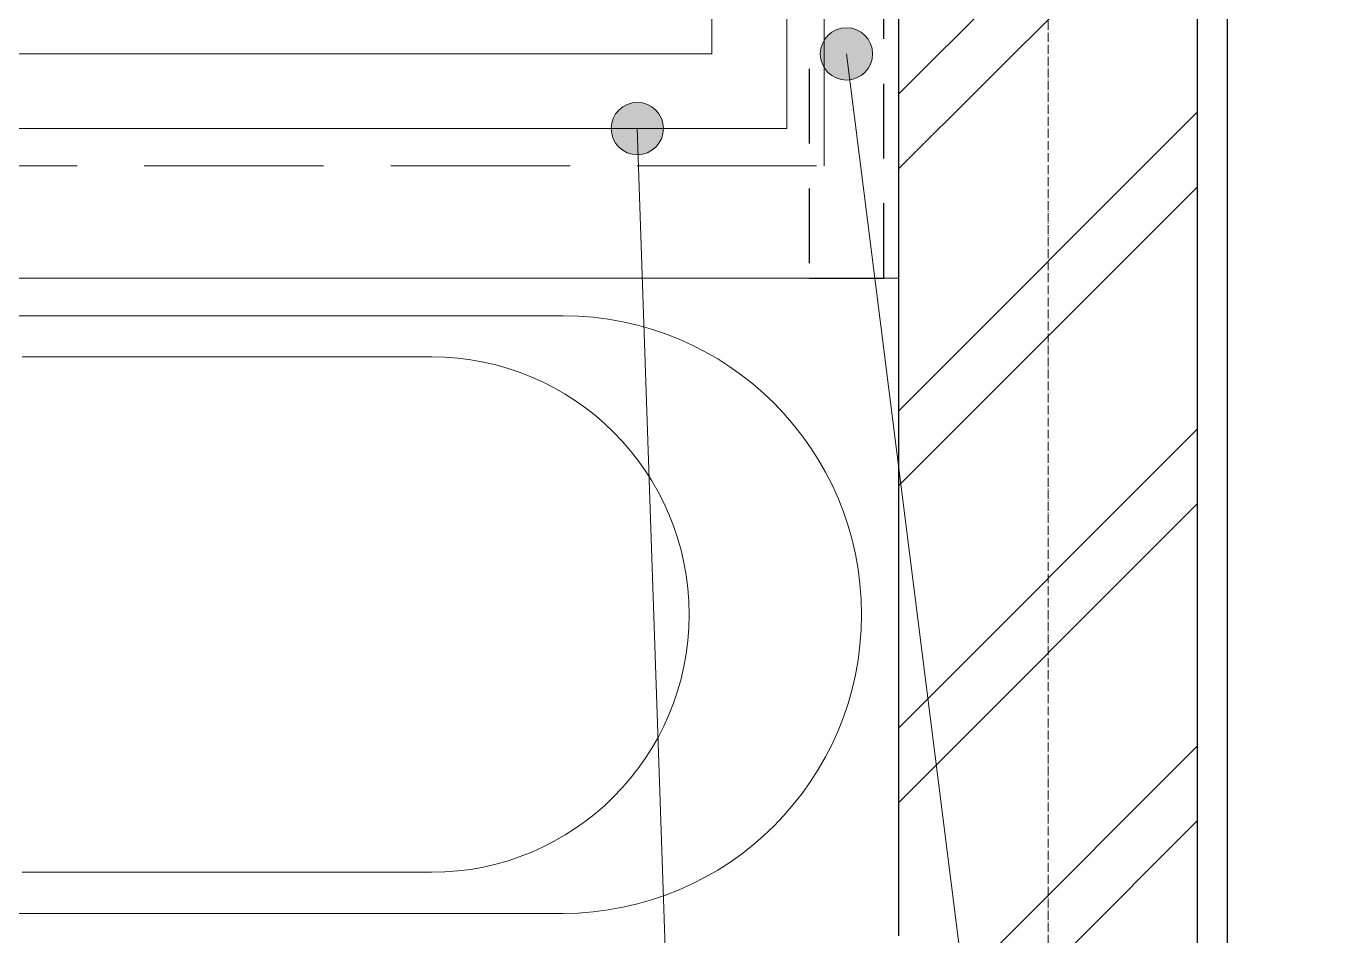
# Model space of a CAD drawing. Header units: millimetres. Extents: x -5016 to 22834, y -6019 to 18943.
# Drawn here: x 18632 to 20386, y 6470 to 7687 of the extents above; entities that cross this region are included whole.
import ezdxf

# ---------------------------------------------------------------- set-up
doc = ezdxf.new("R2010")
doc.units = ezdxf.units.MM
doc.linetypes.add('ОВ_ШТРИХ', pattern=[330, 240, -90])
doc.linetypes.add('Осевая 12-2-2', pattern=[16, 12, -2, 0, -2])
for name, color, linetype, lineweight in [('A-WALL', 8, 'Continuous', 13), ('A-WALL-PATT', 8, 'Continuous', 13), ('P-SANR-FIXT', 9, 'Continuous', 13), ('S-GRID', 8, 'Continuous', 13), ('АР_подложка', 8, 'Continuous', 13), ('ОВ_выноски', 7, 'Continuous', 18), ('ОВ_приборы', 7, 'Continuous', 35), ('ОВ_Т11', 6, 'Continuous', 35), ('ОВ_Т21', 4, 'Continuous', 35), ('ОВ_ТП', 1, 'Continuous', 13)]:
    doc.layers.add(name, color=color, linetype=linetype, lineweight=lineweight)

# ---------------------------------------------------------------- blocks, each defined once
blk = doc.blocks.new('INT 04 Ванна встраиваемая - INT 04 Ванна встраиваемая-1564802-Этаж 2 - Планировка')
at = {"layer": 'P-SANR-FIXT'}
for p, q in [((950, 350), (-850, 350)), ((500, 300), (-400, 300)), ((324.2, 245), (-223.8, 245)), ((-223.8, -445), (324.2, -445)), ((-400, -500), (500, -500))]:
    blk.add_line(p, q, dxfattribs=at)
for centre, radius in [((500, -100), 400), ((324.2, -100), 345)]:
    blk.add_arc(centre, radius, 270, 90, dxfattribs=at)
blk = doc.blocks.new('АР_План_2_этажа')
at = {"layer": 'A-WALL-PATT', "lineweight": 9}
h = blk.add_hatch(dxfattribs=at)
h.set_pattern_fill('FP_1', color=256, style=0, pattern_type=2)
h.set_pattern_definition([(45, (0, 0), (-212.132, 212.132), []), (45, (0, 100), (-212.132, 212.132), [])])
h.paths.add_polyline_path([(22368.2, 11122.6), (22368.2, 18672.6), (21968.2, 18672.6), (21968.2, 11122.6), (22067.3, 11122.6)])
at = {"layer": 'A-WALL', "lineweight": 25}
for p, q in [((22408.2, 10682.6), (22408.2, 20412.6)), ((22368.2, 10722.6), (22368.2, 20372.6)), ((21968.2, 11142.6), (21968.2, 13722.6))]:
    blk.add_line(p, q, dxfattribs=at)
at = {"layer": 'S-GRID', "color": 251, "linetype": 'Осевая 12-2-2', "true_color": 0x646464}
blk.add_line((22168.2, 22574.8), (22168.2, -1346.2), dxfattribs=at)
at = {"layer": 'P-SANR-FIXT'}
blk.add_blockref('INT 04 Ванна встраиваемая - INT 04 Ванна встраиваемая-1564802-Этаж 2 - Планировка', (21018.2, 11672.6), dxfattribs=at)

msp = doc.modelspace()

# ---------------------------------------------------------------- block references
at = {"layer": 'АР_подложка'}
msp.add_blockref('АР_План_2_этажа', (-2168, -4673), dxfattribs=at)

# ---------------------------------------------------------------- next in the draw order: hatches: boundary and pattern name
at = {"layer": 'ОВ_выноски'}
h = msp.add_hatch(color=7, dxfattribs=at)
edge = h.paths.add_edge_path()
edge.add_arc((19730, 7650), 35, 0, 360)
h = msp.add_hatch(color=7, dxfattribs=at)
edge = h.paths.add_edge_path()
edge.add_arc((19450, 7550), 35, 0, 360)

# ---------------------------------------------------------------- next in the draw order: linework, layer by layer
for points in [[(19730, 7650), (20450, 1950)], [(19450, 7550), (19600, 3150)]]:
    msp.add_lwpolyline(points, dxfattribs=at)
for centre in [(19730, 7650), (19450, 7550)]:
    msp.add_circle(centre, 35, dxfattribs=at)
at = {"layer": 'ОВ_приборы', "lineweight": 25}
for points in [[(19780, 7670), (19780, 7770)], [(19680, 7630), (19680, 7530)], [(19780, 7510), (19780, 7610)], [(19680, 7470), (19680, 7370)], [(19780, 7350), (19780, 7450)], [(19680, 7350), (19780, 7350)]]:
    msp.add_lwpolyline(points, dxfattribs=at)
at = {"layer": 'ОВ_Т11', "lineweight": 18}
msp.add_lwpolyline([(16050, 8500), (16050, 6700), (17300, 6700), (17300, 7050), (17650, 7050), (17650, 7650), (19550, 7650), (19550, 8350)], dxfattribs=at)
at = {"layer": 'ОВ_Т21', "lineweight": 18}
msp.add_lwpolyline([(15950, 8600), (15950, 6600), (17400, 6600), (17400, 6950), (17750, 6950), (17750, 7550), (19650, 7550), (19650, 8450)], dxfattribs=at)
at = {"layer": 'ОВ_ТП', "linetype": 'ОВ_ШТРИХ'}
msp.add_lwpolyline([(15900, 6550), (17450, 6550), (17450, 6900), (17800, 6900), (17800, 7500), (19700, 7500), (19700, 8500), (19000, 8500), (19000, 8650), (15900, 8650)], close=True, dxfattribs=at)

doc.saveas('drawing.dxf')
